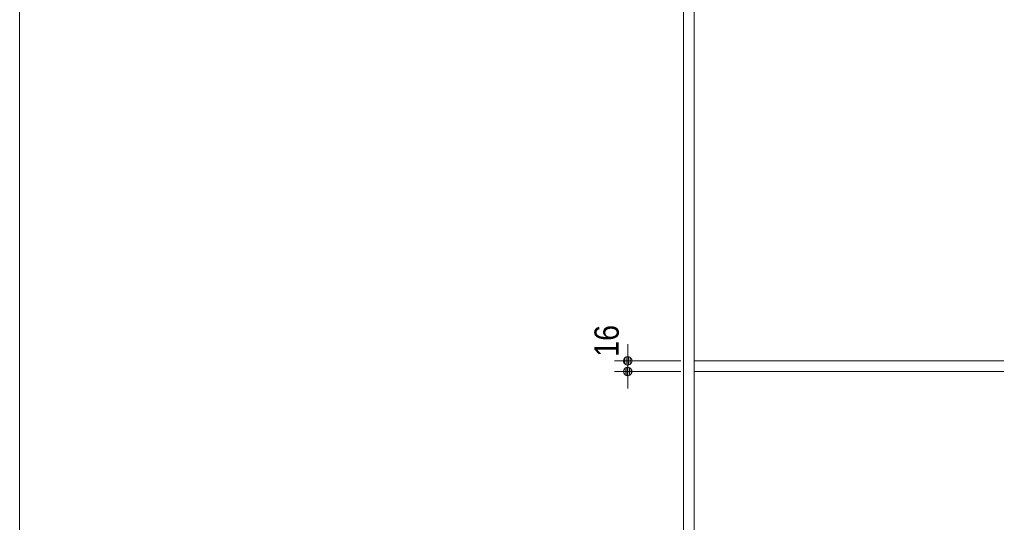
# Model space of a CAD drawing. Units: millimetres, scale not verified. Extents: x -6062 to 6062, y -3045 to 3045.
# Drawn here: x -5788 to -4316, y -703 to 54 of the extents above; entities that cross this region are included whole.
import ezdxf
from ezdxf.enums import TextEntityAlignment as Align

# ---------------------------------------------------------------- set-up
doc = ezdxf.new("R2010")
doc.units = ezdxf.units.MM
doc.header["$LTSCALE"] = 20
for name, color, linetype, lineweight in [('0-1_3一般', 7, 'Continuous', 9), ('0-2_1図面枠', 7, 'Continuous', 9), ('0-4_0', 7, 'Continuous', 9), ('0-5_2寸法-2', 7, 'Continuous', 9)]:
    doc.layers.add(name, color=color, linetype=linetype, lineweight=lineweight)
doc.styles.add('ＭＳ Ｐゴシック', font='')
doc.styles.get('ＭＳ Ｐゴシック').set_extended_font_data('MS PGothic')

# ---------------------------------------------------------------- blocks, each defined once
blk = doc.blocks.new('グループ-88')
at = {"layer": '0-1_3一般'}
blk.add_line((-60000, 7000), (-60000, -40000), dxfattribs=at)
blk = doc.blocks.new('グループ-89')
at = {"layer": '0-1_3一般'}
for p, q in [((-60000, 6100), (-60000, -39740)), ((-59680, 6100), (-59680, -39740)), ((-59680, -9200), (-36320, -9200)), ((-59680, -9520), (-36320, -9520))]:
    blk.add_line(p, q, dxfattribs=at)
blk = doc.blocks.new('グループ-90')
at = {"layer": '0-1_3一般'}
for name in ['グループ-88', 'グループ-89']:
    blk.add_blockref(name, (0, 0), dxfattribs=at)
blk = doc.blocks.new('_Dot')
at = {"layer": '0-4_0'}
for p, q in [((-10, 0), (-20, 0)), ((9.78, 2), (-9.78, 2)), ((7.99, 6), (-7.99, 6)), ((9.16, -3.98), (-9.16, -3.98)), ((6, -7.98), (-6, -7.98))]:
    blk.add_line(p, q, dxfattribs=at)
for points in [[(10, 0), (9.92, 1.25), (9.69, 2.49), (9.3, 3.68), (8.76, 4.82), (8.09, 5.88), (7.29, 6.85), (6.37, 7.71), (5.36, 8.44), (4.26, 9.05), (3.09, 9.51), (1.87, 9.82), (0.63, 9.98), (-0.63, 9.98), (-1.87, 9.82), (-3.09, 9.51), (-4.26, 9.05), (-5.36, 8.44), (-6.37, 7.71), (-7.29, 6.85), (-8.09, 5.88), (-8.76, 4.82), (-9.3, 3.68), (-9.69, 2.49), (-9.92, 1.25), (-10, 0), (0, 0)], [(-10, 0), (-9.92, -1.25), (-9.69, -2.49), (-9.3, -3.68), (-8.76, -4.82), (-8.09, -5.88), (-7.29, -6.85), (-6.37, -7.71), (-5.36, -8.44), (-4.26, -9.05), (-3.09, -9.51), (-1.87, -9.82), (-0.63, -9.98), (0.63, -9.98), (1.87, -9.82), (3.09, -9.51), (4.26, -9.05), (5.36, -8.44), (6.37, -7.71), (7.29, -6.85), (8.09, -5.88), (8.76, -4.82), (9.3, -3.68), (9.69, -2.49), (9.92, -1.25), (10, 0), (0, 0)]]:
    blk.add_lwpolyline(points, close=True, dxfattribs=at)
blk = doc.blocks.new('グループ-94')
at = {"layer": '0-2_1図面枠'}
blk.add_lwpolyline([(-80000, 55400), (80000, 55400), (80000, -55400), (-80000, -55400)], close=True, dxfattribs=at)
blk = doc.blocks.new('図面枠')
at = {"layer": '0-2_1図面枠'}
blk.add_blockref('グループ-94', (0, 0), dxfattribs=at)

msp = doc.modelspace()

# ---------------------------------------------------------------- linework, layer by layer
at = {"layer": '0-5_2寸法-2'}
for p, q in [((-4871.5, -447.29), (-4871.5, -434.58)), ((-4791.5, -460), (-4891.5, -460)), ((-4871.5, -476), (-4871.5, -460)), ((-4791.5, -476), (-4891.5, -476)), ((-4871.5, -488.71), (-4871.5, -501.42))]:
    msp.add_line(p, q, dxfattribs=at)

# ---------------------------------------------------------------- block references
at = {"layer": '0-1_3一般', "xscale": 0.05, "yscale": 0.05}
msp.add_blockref('グループ-90', (-1787.5, 0), dxfattribs=at)
at = {"layer": '0-2_1図面枠', "xscale": 0.05, "yscale": 0.05}
msp.add_blockref('図面枠', (-1787.5, 0), dxfattribs=at)
at = {"layer": '0-5_2寸法-2', "xscale": 0.6356201, "yscale": 0.6356201}
for p, rotation in [((-4871.5, -460), 270), ((-4871.5, -476), 90)]:
    msp.add_blockref('_Dot', p, dxfattribs=dict(at, rotation=rotation))

# ---------------------------------------------------------------- texts
at = {"layer": '0-5_2寸法-2', "style": 'ＭＳ Ｐゴシック', "width": 0.9}
msp.add_text('16', height=36.66, rotation=90, dxfattribs=at).set_placement((-4873.98, -453.9), align=Align.BOTTOM_LEFT)

doc.saveas('drawing.dxf')
